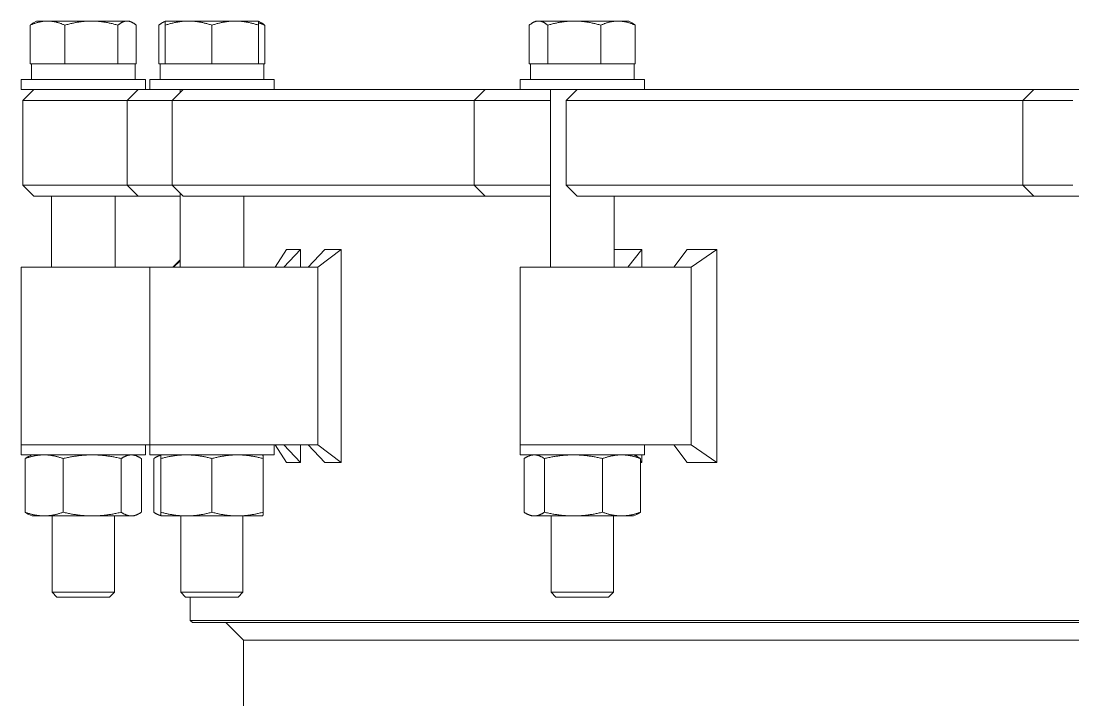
# Model space of a CAD drawing. Header units: inches. Extents: x 20 to 536, y 8 to 344.
# Drawn here: x 229.94 to 244.74, y 139.54 to 149.09 of the extents above; entities that cross this region are included whole.
import ezdxf

# ---------------------------------------------------------------- set-up
doc = ezdxf.new("R2010")
doc.units = ezdxf.units.IN
doc.header["$LTSCALE"] = 16
doc.header["$MEASUREMENT"] = 0
doc.layers.add('Visible (ANSI)', color=7, linetype='Continuous', lineweight=50)

msp = doc.modelspace()

# ---------------------------------------------------------------- linework, layer by layer
at = {"layer": 'Visible (ANSI)', "linetype": 'Continuous', "lineweight": 18}
for p, q in [((230.07023, 148.48494), (230.07023, 149.03035)), ((230.15995, 149.08894), (230.11834, 149.06492)), ((230.31424, 149.08894), (230.15995, 149.08894)), ((230.93111, 149.08894), (230.31424, 149.08894)), ((230.55825, 148.48494), (230.55825, 149.03035)), ((231.43282, 149.08894), (230.93111, 149.08894)), ((231.30397, 148.48494), (231.30397, 149.03035)), ((231.47195, 149.08894), (231.43282, 149.08894)), ((231.47195, 149.08894), (231.51356, 149.06492)), ((231.56167, 148.48494), (231.56167, 149.03035)), ((231.87932, 148.48494), (231.87932, 149.03035)), ((231.96955, 149.08894), (231.92696, 149.06435)), ((231.96882, 148.48494), (231.96882, 149.03035)), ((231.96955, 149.08894), (231.96955, 149.08894)), ((232.29865, 149.08894), (231.96955, 149.08894)), ((231.96955, 149.08894), (231.96955, 149.08894)), ((231.97029, 148.48494), (231.97029, 149.03035)), ((232.95465, 149.08894), (232.29865, 149.08894)), ((232.62702, 148.48494), (232.62702, 149.03035)), ((233.28155, 149.08894), (232.95465, 149.08894)), ((233.28155, 149.08894), (233.28155, 149.08894)), ((233.28155, 149.08894), (233.32415, 149.06435)), ((233.28229, 148.48494), (233.28229, 149.03035)), ((233.37178, 148.48494), (233.37178, 149.03035)), ((237.08987, 148.48494), (237.08987, 149.03035)), ((237.1801, 149.08894), (237.1375, 149.06435)), ((237.22009, 149.08894), (237.1801, 149.08894)), ((237.72344, 149.08894), (237.22009, 149.08894)), ((237.35032, 148.48494), (237.35032, 149.03035)), ((238.33944, 149.08894), (237.72344, 149.08894)), ((238.09655, 148.48494), (238.09655, 149.03035)), ((238.4921, 149.08894), (238.33944, 149.08894)), ((238.4921, 149.08894), (238.53469, 149.06435)), ((238.58233, 148.48494), (238.58233, 149.03035)), ((230.31424, 148.48494), (230.07023, 148.48494)), ((230.08645, 148.48494), (231.54545, 148.48494)), ((230.08645, 148.48494), (230.08645, 148.26594)), ((230.15995, 148.48494), (230.15995, 148.48494)), ((230.55825, 148.48494), (230.31424, 148.48494)), ((230.93111, 148.48494), (230.55825, 148.48494)), ((231.30397, 148.48494), (230.93111, 148.48494)), ((231.43282, 148.48494), (231.30397, 148.48494)), ((231.56167, 148.48494), (231.43282, 148.48494)), ((231.47195, 148.48494), (231.47195, 148.48494)), ((231.54545, 148.48494), (231.54545, 148.26594)), ((231.96882, 148.48494), (231.87932, 148.48494)), ((231.89605, 148.48494), (233.35505, 148.48494)), ((231.89605, 148.48494), (231.89605, 148.26594)), ((231.96955, 148.48494), (231.96882, 148.48494)), ((231.97029, 148.48494), (231.96955, 148.48494)), ((231.96955, 148.48494), (231.96955, 148.48494)), ((232.29865, 148.48494), (231.97029, 148.48494)), ((232.62702, 148.48494), (232.29865, 148.48494)), ((232.95465, 148.48494), (232.62702, 148.48494)), ((233.28229, 148.48494), (232.95465, 148.48494)), ((233.28155, 148.48494), (233.28155, 148.48494)), ((233.37178, 148.48494), (233.28229, 148.48494)), ((233.35505, 148.48494), (233.35505, 148.26594)), ((237.22009, 148.48494), (237.08987, 148.48494)), ((237.1066, 148.48494), (238.5656, 148.48494)), ((237.1066, 148.48494), (237.1066, 148.26594)), ((237.1801, 148.48494), (237.1801, 148.48494)), ((237.35032, 148.48494), (237.22009, 148.48494)), ((237.72344, 148.48494), (237.35032, 148.48494)), ((238.09655, 148.48494), (237.72344, 148.48494)), ((238.33944, 148.48494), (238.09655, 148.48494)), ((238.58233, 148.48494), (238.33944, 148.48494)), ((238.4921, 148.48494), (238.4921, 148.48494)), ((238.5656, 148.48494), (238.5656, 148.26594)), ((231.69095, 148.26594), (229.94095, 148.26594)), ((229.94095, 148.12531), (229.94095, 148.26594)), ((231.69095, 148.12531), (231.69095, 148.26594)), ((233.50055, 148.26594), (231.75055, 148.26594)), ((231.75055, 148.12531), (231.75055, 148.26594)), ((233.50055, 148.12531), (233.50055, 148.26594)), ((238.7111, 148.26594), (236.9611, 148.26594)), ((236.9611, 148.12531), (236.9611, 148.26594)), ((238.7111, 148.12531), (238.7111, 148.26594)), ((229.94095, 148.12531), (230.12147, 148.12531)), ((230.12147, 148.12531), (229.96647, 147.97031)), ((230.12147, 148.12531), (230.1215, 148.12531)), ((230.1215, 148.12531), (230.1295, 148.12531)), ((230.1295, 148.12531), (230.97403, 148.12531)), ((231.58708, 148.12531), (230.97403, 148.12531)), ((231.58708, 148.12531), (231.43208, 147.97031)), ((231.58708, 148.12531), (231.6288, 148.12531)), ((231.6288, 148.12531), (231.71567, 148.12531)), ((231.71567, 148.12531), (231.75055, 148.12531)), ((231.75055, 148.12531), (232.22374, 148.12531)), ((232.22374, 148.12531), (232.06874, 147.97031)), ((232.17805, 148.12531), (232.17805, 148.07962)), ((232.22374, 148.12531), (232.23029, 148.12531)), ((232.23029, 148.12531), (232.3322, 148.12531)), ((232.3322, 148.12531), (233.40512, 148.12531)), ((234.30367, 148.12531), (233.40512, 148.12531)), ((235.12159, 148.12531), (234.30367, 148.12531)), ((235.12159, 148.12531), (236.4694, 148.12531)), ((236.4694, 148.12531), (236.3144, 147.97031)), ((236.4694, 148.12531), (236.64927, 148.12531)), ((236.64927, 148.12531), (236.82053, 148.12531)), ((236.82053, 148.12531), (236.95584, 148.12531)), ((236.9611, 148.12531), (236.95584, 148.12531)), ((236.9611, 148.12531), (237.76396, 148.12531)), ((237.3886, 148.12531), (237.3886, 145.62531)), ((237.76396, 148.12531), (237.60896, 147.97031)), ((237.76396, 148.12531), (237.7877, 148.12531)), ((237.7877, 148.12531), (237.97122, 148.12531)), ((237.97122, 148.12531), (239.14313, 148.12531)), ((239.87564, 148.12531), (239.14313, 148.12531)), ((240.76026, 148.12531), (239.87564, 148.12531)), ((240.76026, 148.12531), (244.18713, 148.12531)), ((244.18713, 148.12531), (244.03213, 147.97031)), ((244.18713, 148.12531), (244.58536, 148.12531)), ((244.58536, 148.12531), (244.82035, 148.12531)), ((229.96654, 147.97031), (229.96647, 147.97031)), ((229.96647, 147.97031), (229.96647, 146.78031)), ((229.97459, 147.97031), (229.96654, 147.97031)), ((230.97403, 147.97031), (229.97459, 147.97031)), ((230.97403, 147.97031), (231.43208, 147.97031)), ((231.48146, 147.97031), (231.43208, 147.97031)), ((231.43208, 147.97031), (231.43208, 146.78031)), ((231.56876, 147.97031), (231.48146, 147.97031)), ((231.89121, 147.97031), (231.56876, 147.97031)), ((231.89121, 147.97031), (232.06874, 147.97031)), ((232.08598, 147.97031), (232.06874, 147.97031)), ((232.06874, 147.97031), (232.06874, 146.78031)), ((232.1884, 147.97031), (232.08598, 147.97031)), ((233.45814, 147.97031), (232.1884, 147.97031)), ((233.45814, 147.97031), (234.35668, 147.97031)), ((234.35668, 147.97031), (234.98105, 147.97031)), ((236.3144, 147.97031), (234.98105, 147.97031)), ((236.52726, 147.97031), (236.3144, 147.97031)), ((236.3144, 147.97031), (236.3144, 146.78031)), ((236.69939, 147.97031), (236.52726, 147.97031)), ((237.05547, 147.97031), (236.69939, 147.97031)), ((237.05547, 147.97031), (237.3886, 147.97031)), ((237.67144, 147.97031), (237.60896, 147.97031)), ((237.60896, 147.97031), (237.60896, 146.78031)), ((237.85589, 147.97031), (237.67144, 147.97031)), ((239.24277, 147.97031), (237.85589, 147.97031)), ((239.24277, 147.97031), (239.97527, 147.97031)), ((239.97527, 147.97031), (240.65055, 147.97031)), ((244.03213, 147.97031), (240.65055, 147.97031)), ((244.50341, 147.97031), (244.03213, 147.97031)), ((244.03213, 147.97031), (244.03213, 146.78031)), ((244.73959, 147.97031), (244.50341, 147.97031)), ((229.96647, 146.78031), (229.96654, 146.78031)), ((230.12147, 146.62531), (229.96647, 146.78031)), ((229.96654, 146.78031), (229.97459, 146.78031)), ((229.97459, 146.78031), (230.97403, 146.78031)), ((231.43208, 146.78031), (230.97403, 146.78031)), ((231.43208, 146.78031), (231.48146, 146.78031)), ((231.58708, 146.62531), (231.43208, 146.78031)), ((231.48146, 146.78031), (231.56876, 146.78031)), ((231.56876, 146.78031), (231.89121, 146.78031)), ((232.06874, 146.78031), (231.89121, 146.78031)), ((232.06874, 146.78031), (232.08598, 146.78031)), ((232.22374, 146.62531), (232.06874, 146.78031)), ((232.08598, 146.78031), (232.1884, 146.78031)), ((232.17805, 146.671), (232.17805, 145.62531)), ((232.1884, 146.78031), (233.45814, 146.78031)), ((234.35668, 146.78031), (233.45814, 146.78031)), ((234.98105, 146.78031), (234.35668, 146.78031)), ((234.98105, 146.78031), (236.3144, 146.78031)), ((236.3144, 146.78031), (236.52726, 146.78031)), ((236.4694, 146.62531), (236.3144, 146.78031)), ((236.52726, 146.78031), (236.69939, 146.78031)), ((236.69939, 146.78031), (237.05547, 146.78031)), ((237.3886, 146.78031), (237.05547, 146.78031)), ((237.60896, 146.78031), (237.67144, 146.78031)), ((237.76396, 146.62531), (237.60896, 146.78031)), ((237.67144, 146.78031), (237.85589, 146.78031)), ((237.85589, 146.78031), (239.24277, 146.78031)), ((239.97527, 146.78031), (239.24277, 146.78031)), ((240.65055, 146.78031), (239.97527, 146.78031)), ((240.65055, 146.78031), (244.03213, 146.78031)), ((244.03213, 146.78031), (244.50341, 146.78031)), ((244.18713, 146.62531), (244.03213, 146.78031)), ((244.50341, 146.78031), (244.73959, 146.78031)), ((230.1215, 146.62531), (230.12147, 146.62531)), ((230.1295, 146.62531), (230.1215, 146.62531)), ((230.97403, 146.62531), (230.1295, 146.62531)), ((230.36845, 146.62531), (230.36845, 145.62531)), ((230.97403, 146.62531), (231.58708, 146.62531)), ((231.26345, 146.62531), (231.26345, 145.62531)), ((231.6288, 146.62531), (231.58708, 146.62531)), ((231.71567, 146.62531), (231.6288, 146.62531)), ((231.8382, 146.62531), (231.71567, 146.62531)), ((231.8382, 146.62531), (232.17805, 146.62531)), ((232.23029, 146.62531), (232.22374, 146.62531)), ((232.3322, 146.62531), (232.23029, 146.62531)), ((233.40512, 146.62531), (232.3322, 146.62531)), ((233.07305, 146.62531), (233.07305, 145.62531)), ((233.40512, 146.62531), (234.30367, 146.62531)), ((234.30367, 146.62531), (234.8051, 146.62531)), ((236.4694, 146.62531), (234.8051, 146.62531)), ((236.64927, 146.62531), (236.4694, 146.62531)), ((236.82053, 146.62531), (236.64927, 146.62531)), ((236.95584, 146.62531), (236.82053, 146.62531)), ((236.95584, 146.62531), (237.3886, 146.62531)), ((237.7877, 146.62531), (237.76396, 146.62531)), ((237.97122, 146.62531), (237.7877, 146.62531)), ((239.14313, 146.62531), (237.97122, 146.62531)), ((238.2836, 146.62531), (238.2836, 145.62531)), ((239.14313, 146.62531), (239.87564, 146.62531)), ((239.87564, 146.62531), (240.3544, 146.62531)), ((244.18713, 146.62531), (240.3544, 146.62531)), ((244.58536, 146.62531), (244.18713, 146.62531)), ((244.82035, 146.62531), (244.58536, 146.62531)), ((233.67592, 145.87521), (233.51818, 145.62531)), ((233.87432, 145.87521), (233.63801, 145.62531)), ((233.67592, 145.87521), (233.87432, 145.87521)), ((233.87432, 145.87521), (233.87432, 145.62531)), ((234.21336, 145.87521), (233.98003, 145.62531)), ((234.4454, 145.87521), (234.11672, 145.62531)), ((234.21336, 145.87521), (234.4454, 145.87521)), ((234.4454, 142.87541), (234.4454, 145.87521)), ((238.2836, 145.87521), (238.67369, 145.87521)), ((238.67369, 145.87521), (238.47948, 145.62531)), ((238.67369, 145.87521), (238.67369, 145.62531)), ((239.31089, 145.87521), (239.12226, 145.62531)), ((239.31089, 145.87521), (239.72908, 145.87521)), ((239.72908, 145.87521), (239.37018, 145.62531)), ((239.72908, 142.87541), (239.72908, 145.87521)), ((229.94095, 145.62531), (230.81595, 145.62531)), ((229.94095, 143.12531), (229.94095, 145.62531)), ((230.81595, 145.62531), (231.75055, 145.62531)), ((231.75055, 145.62531), (232.92482, 145.62531)), ((231.75055, 143.12531), (231.75055, 145.62531)), ((232.17805, 145.728), (232.07537, 145.62531)), ((232.17805, 145.7158), (232.08434, 145.62531)), ((232.92482, 145.62531), (234.11672, 145.62531)), ((234.11672, 143.12531), (234.11672, 145.62531)), ((236.9611, 145.62531), (238.39854, 145.62531)), ((236.9611, 143.12531), (236.9611, 145.62531)), ((238.39854, 145.62531), (239.37018, 145.62531)), ((239.37018, 143.12531), (239.37018, 145.62531)), ((230.81595, 143.12531), (229.94095, 143.12531)), ((230.81595, 143.12531), (229.94095, 143.12531)), ((229.94095, 142.98469), (229.94095, 143.12531)), ((231.75055, 143.12531), (230.81595, 143.12531)), ((231.69095, 142.98469), (231.69095, 143.12531)), ((232.92482, 143.12531), (231.75055, 143.12531)), ((232.92482, 143.12531), (231.75055, 143.12531)), ((231.75055, 142.98469), (231.75055, 143.12531)), ((234.11672, 143.12531), (232.92482, 143.12531)), ((233.50055, 142.98469), (233.50055, 143.12531)), ((233.67592, 142.87541), (233.51818, 143.12531)), ((233.87432, 142.87541), (233.63801, 143.12531)), ((233.87432, 143.12531), (233.87432, 142.87541)), ((234.21336, 142.87541), (233.98003, 143.12531)), ((234.4454, 142.87541), (234.11672, 143.12531)), ((238.39854, 143.12531), (236.9611, 143.12531)), ((238.39854, 143.12531), (236.9611, 143.12531)), ((236.9611, 142.98469), (236.9611, 143.12531)), ((239.37018, 143.12531), (238.39854, 143.12531)), ((238.7111, 142.98469), (238.7111, 143.12531)), ((239.31089, 142.87541), (239.12226, 143.12531)), ((239.72908, 142.87541), (239.37018, 143.12531)), ((229.94095, 142.98469), (231.69095, 142.98469)), ((230.09695, 142.98469), (230.05134, 142.96342)), ((231.53495, 142.98469), (231.58055, 142.96342)), ((231.75055, 142.98469), (233.50055, 142.98469)), ((231.90655, 142.98469), (231.85987, 142.96292)), ((231.90655, 142.98469), (231.90655, 142.98469)), ((233.34455, 142.98469), (233.34455, 142.98469)), ((236.9611, 142.98469), (238.7111, 142.98469)), ((237.1171, 142.98469), (237.07041, 142.96292)), ((238.5551, 142.98469), (238.60178, 142.96292)), ((238.60801, 142.95992), (238.58877, 142.98469)), ((238.67369, 142.98469), (238.67369, 142.87541)), ((229.99861, 142.17755), (229.99861, 142.93282)), ((230.53351, 142.17755), (230.53351, 142.93282)), ((231.35084, 142.17755), (231.35084, 142.93282)), ((231.63328, 142.17755), (231.63328, 142.93282)), ((231.80766, 142.17755), (231.80766, 142.93282)), ((231.90575, 142.17755), (231.90575, 142.93282)), ((231.90736, 142.17755), (231.90736, 142.93282)), ((232.62716, 142.17755), (232.62716, 142.93282)), ((233.34536, 142.17755), (233.34536, 142.93282)), ((233.87432, 142.87541), (233.67592, 142.87541)), ((234.4454, 142.87541), (234.21336, 142.87541)), ((237.0182, 142.17755), (237.0182, 142.93282)), ((237.30367, 142.17755), (237.30367, 142.93282)), ((238.12156, 142.17755), (238.12156, 142.93282)), ((238.65399, 142.17755), (238.65399, 142.93282)), ((238.67369, 142.87541), (238.65399, 142.90076)), ((238.67369, 142.87541), (238.65399, 142.87541)), ((239.72908, 142.87541), (239.31089, 142.87541)), ((230.09695, 142.12569), (230.05134, 142.14695)), ((230.09695, 142.12569), (230.26606, 142.12569)), ((230.26606, 142.12569), (230.94217, 142.12569)), ((230.37845, 142.12569), (230.37845, 141.05105)), ((230.94217, 142.12569), (231.49206, 142.12569)), ((231.25345, 142.12569), (231.25345, 141.05105)), ((231.49206, 142.12569), (231.53495, 142.12569)), ((231.53495, 142.12569), (231.58055, 142.14695)), ((231.90655, 142.12569), (231.85987, 142.14746)), ((231.90655, 142.12569), (232.26726, 142.12569)), ((231.90655, 142.12569), (231.90655, 142.12569)), ((231.90655, 142.12569), (231.90655, 142.12569)), ((232.18805, 142.12569), (232.18805, 141.05105)), ((232.26726, 142.12569), (232.98626, 142.12569)), ((232.98626, 142.12569), (233.34455, 142.12569)), ((233.06305, 142.12569), (233.06305, 141.05105)), ((233.34455, 142.12569), (233.34455, 142.12569)), ((237.1171, 142.12569), (237.07041, 142.14746)), ((237.1171, 142.12569), (237.16094, 142.12569)), ((237.16094, 142.12569), (237.71262, 142.12569)), ((237.3986, 142.12569), (237.3986, 141.05105)), ((237.71262, 142.12569), (238.38778, 142.12569)), ((238.2736, 142.12569), (238.2736, 141.05105)), ((238.38778, 142.12569), (238.5551, 142.12569)), ((238.5551, 142.12569), (238.60178, 142.14746)), ((230.37845, 141.05105), (231.25345, 141.05105)), ((230.44661, 140.98494), (230.37845, 141.05105)), ((231.18529, 140.98494), (231.25345, 141.05105)), ((232.18805, 141.05105), (233.06305, 141.05105)), ((232.25621, 140.98494), (232.18805, 141.05105)), ((232.99489, 140.98494), (233.06305, 141.05105)), ((237.3986, 141.05105), (238.2736, 141.05105)), ((237.46676, 140.98494), (237.3986, 141.05105)), ((238.20544, 140.98494), (238.2736, 141.05105)), ((231.18529, 140.98494), (230.44661, 140.98494)), ((232.99489, 140.98494), (232.25621, 140.98494)), ((232.32095, 140.65656), (232.32095, 140.98494)), ((238.20544, 140.98494), (237.46676, 140.98494)), ((232.32095, 140.65656), (260.82225, 140.65656)), ((232.3522, 140.62531), (232.32095, 140.65656)), ((260.79787, 140.62531), (232.3522, 140.62531)), ((233.07025, 140.37531), (232.82025, 140.62531)), ((233.07025, 128.37531), (233.07025, 140.37531)), ((260.44255, 140.37531), (233.07025, 140.37531))]:
    msp.add_line(p, q, dxfattribs=at)
for points, weights in [([(230.31424, 149.08894), (230.201, 149.08894), (230.07023, 149.03035)], [1, 1.0379548493, 1]), ([(230.07023, 149.03035), (230.09527, 149.0516), (230.11834, 149.06492)], [1, 1.01344146313, 1.01736251269]), ([(230.55825, 149.03035), (230.42749, 149.08894), (230.31424, 149.08894)], [1, 1.0379548493, 1]), ([(230.93111, 149.08894), (230.75807, 149.08894), (230.55825, 149.03035)], [1, 1.0379548493, 1]), ([(231.30397, 149.03035), (231.10416, 149.08894), (230.93111, 149.08894)], [1, 1.0379548493, 1]), ([(231.43282, 149.08894), (231.37302, 149.08894), (231.30397, 149.03035)], [1, 1.0379548493, 1]), ([(231.56167, 149.03035), (231.49262, 149.08894), (231.43282, 149.08894)], [1, 1.0379548493, 1]), ([(231.96933, 149.08297), (231.9272, 149.07055), (231.87932, 149.03035)], [1.01657159114, 1.02573438582, 1]), ([(231.96955, 149.08894), (231.96921, 149.08894), (231.96882, 149.03035)], [1, 1.0379548493, 1]), ([(231.97029, 149.03035), (231.96989, 149.08894), (231.96955, 149.08894)], [1, 1.0379548493, 1]), ([(232.29865, 149.08894), (232.14626, 149.08894), (231.97029, 149.03035)], [1, 1.0379548493, 1]), ([(232.62702, 149.03035), (232.45105, 149.08894), (232.29865, 149.08894)], [1, 1.0379548493, 1]), ([(232.95465, 149.08894), (232.8026, 149.08894), (232.62702, 149.03035)], [1, 1.0379548493, 1]), ([(233.28229, 149.03035), (233.10671, 149.08894), (232.95465, 149.08894)], [1, 1.0379548493, 1]), ([(233.28155, 149.08894), (233.28189, 149.08874), (233.28229, 149.03035)], [1.00026380666, 1.03782248436, 1]), ([(233.37178, 149.03035), (233.32507, 149.05138), (233.28201, 149.06463)], [1, 1.01329823303, 1.01727786751]), ([(233.32415, 149.06435), (233.347, 149.05115), (233.37178, 149.03035)], [1.01719100565, 1.01315491386, 1]), ([(237.22009, 149.08894), (237.15966, 149.08894), (237.08987, 149.03035)], [1, 1.0379548493, 1]), ([(237.35032, 149.03035), (237.28053, 149.08894), (237.22009, 149.08894)], [1, 1.0379548493, 1]), ([(237.72344, 149.08894), (237.55027, 149.08894), (237.35032, 149.03035)], [1, 1.0379548493, 1]), ([(238.09655, 149.03035), (237.8966, 149.08894), (237.72344, 149.08894)], [1, 1.0379548493, 1]), ([(238.33944, 149.08894), (238.22671, 149.08894), (238.09655, 149.03035)], [1, 1.0379548493, 1]), ([(238.58233, 149.03035), (238.45216, 149.08894), (238.33944, 149.08894)], [1, 1.0379548493, 1]), ([(238.53469, 149.06435), (238.55755, 149.05115), (238.58233, 149.03035)], [1.01719100565, 1.01315491386, 1]), ([(230.26606, 142.98469), (230.14194, 142.98469), (229.99861, 142.93282)], [1, 1.0379548493, 1]), ([(229.99861, 142.93282), (230.02606, 142.95163), (230.05134, 142.96342)], [1, 1.01344146313, 1.01736251269]), ([(230.53351, 142.93282), (230.39018, 142.98469), (230.26606, 142.98469)], [1, 1.0379548493, 1]), ([(230.94217, 142.98469), (230.75251, 142.98469), (230.53351, 142.93282)], [1, 1.0379548493, 1]), ([(231.35084, 142.93282), (231.13184, 142.98469), (230.94217, 142.98469)], [1, 1.0379548493, 1]), ([(231.49206, 142.98469), (231.42652, 142.98469), (231.35084, 142.93282)], [1, 1.0379548493, 1]), ([(231.63328, 142.93282), (231.5576, 142.98469), (231.49206, 142.98469)], [1, 1.0379548493, 1]), ([(231.9063, 142.9794), (231.86014, 142.96841), (231.80766, 142.93282)], [1.01657159114, 1.02573438582, 1]), ([(231.90655, 142.98469), (231.90618, 142.98469), (231.90575, 142.93282)], [1, 1.0379548493, 1]), ([(231.90736, 142.93282), (231.90693, 142.98469), (231.90655, 142.98469)], [1, 1.0379548493, 1]), ([(232.26726, 142.98469), (232.10023, 142.98469), (231.90736, 142.93282)], [1, 1.0379548493, 1]), ([(232.62716, 142.93282), (232.43429, 142.98469), (232.26726, 142.98469)], [1, 1.0379548493, 1]), ([(232.98626, 142.98469), (232.8196, 142.98469), (232.62716, 142.93282)], [1, 1.0379548493, 1]), ([(233.34536, 142.93282), (233.15292, 142.98469), (232.98626, 142.98469)], [1, 1.0379548493, 1]), ([(233.34455, 142.98469), (233.34493, 142.98451), (233.34536, 142.93282)], [1.00026380666, 1.03782248436, 1]), ([(237.16094, 142.98469), (237.09469, 142.98469), (237.0182, 142.93282)], [1, 1.0379548493, 1]), ([(237.30367, 142.93282), (237.22718, 142.98469), (237.16094, 142.98469)], [1, 1.0379548493, 1]), ([(237.71262, 142.98469), (237.52282, 142.98469), (237.30367, 142.93282)], [1, 1.0379548493, 1]), ([(238.12156, 142.93282), (237.90241, 142.98469), (237.71262, 142.98469)], [1, 1.0379548493, 1]), ([(238.38778, 142.98469), (238.26423, 142.98469), (238.12156, 142.93282)], [1, 1.0379548493, 1]), ([(238.65399, 142.93282), (238.51133, 142.98469), (238.38778, 142.98469)], [1, 1.0379548493, 1]), ([(238.60178, 142.96292), (238.62683, 142.95124), (238.65399, 142.93282)], [1.01719100565, 1.01315491386, 1]), ([(230.05134, 142.14695), (230.02606, 142.15874), (229.99861, 142.17755)], [1.01736251269, 1.01344146313, 1]), ([(229.99861, 142.17755), (230.14194, 142.12569), (230.26606, 142.12569)], [1, 1.0379548493, 1]), ([(230.26606, 142.12569), (230.39018, 142.12569), (230.53351, 142.17755)], [1, 1.0379548493, 1]), ([(230.53351, 142.17755), (230.75251, 142.12569), (230.94217, 142.12569)], [1, 1.0379548493, 1]), ([(230.94217, 142.12569), (231.13184, 142.12569), (231.35084, 142.17755)], [1, 1.0379548493, 1]), ([(231.35084, 142.17755), (231.42652, 142.12569), (231.49206, 142.12569)], [1, 1.0379548493, 1]), ([(231.49206, 142.12569), (231.5576, 142.12569), (231.63328, 142.17755)], [1, 1.0379548493, 1]), ([(231.80766, 142.17755), (231.86014, 142.14197), (231.9063, 142.13098)], [1, 1.02573438582, 1.01657159114]), ([(231.90575, 142.17755), (231.90618, 142.12569), (231.90655, 142.12569)], [1, 1.0379548493, 1]), ([(231.90655, 142.12569), (231.90693, 142.12569), (231.90736, 142.17755)], [1, 1.0379548493, 1]), ([(231.90736, 142.17755), (232.10023, 142.12569), (232.26726, 142.12569)], [1, 1.0379548493, 1]), ([(232.26726, 142.12569), (232.43429, 142.12569), (232.62716, 142.17755)], [1, 1.0379548493, 1]), ([(232.62716, 142.17755), (232.8196, 142.12569), (232.98626, 142.12569)], [1, 1.0379548493, 1]), ([(232.98626, 142.12569), (233.15292, 142.12569), (233.34536, 142.17755)], [1, 1.0379548493, 1]), ([(233.34536, 142.17755), (233.34493, 142.12586), (233.34455, 142.12569)], [1, 1.03782248436, 1.00026380666]), ([(237.0182, 142.17755), (237.09469, 142.12569), (237.16094, 142.12569)], [1, 1.0379548493, 1]), ([(237.16094, 142.12569), (237.22718, 142.12569), (237.30367, 142.17755)], [1, 1.0379548493, 1]), ([(237.30367, 142.17755), (237.52282, 142.12569), (237.71262, 142.12569)], [1, 1.0379548493, 1]), ([(237.71262, 142.12569), (237.90241, 142.12569), (238.12156, 142.17755)], [1, 1.0379548493, 1]), ([(238.12156, 142.17755), (238.26423, 142.12569), (238.38778, 142.12569)], [1, 1.0379548493, 1]), ([(238.38778, 142.12569), (238.51133, 142.12569), (238.65399, 142.17755)], [1, 1.0379548493, 1]), ([(238.65399, 142.17755), (238.62683, 142.15914), (238.60178, 142.14746)], [1, 1.01315491386, 1.01719100565])]:
    msp.add_rational_spline(points, weights, degree=2, dxfattribs=at)

doc.saveas('drawing.dxf')
